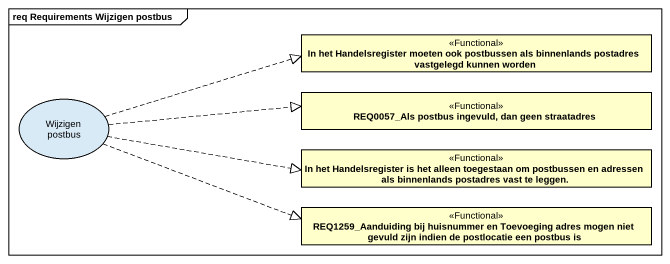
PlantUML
@startuml
mainframe req Requirements Wijzigen postbus
allowmixing
hide circle
hide empty members
class "In het Handelsregister moeten ook postbussen als binnenlands postadres vastgelegd kunnen worden" as In_het_Handelsregister <<Functional>>
usecase "Wijzigen postbus" as Wijzigen_postbus
class "REQ0057_Als postbus ingevuld, dan geen straatadres" as REQ0057_Als_postbus <<Functional>>
class "In het Handelsregister is het alleen toegestaan om postbussen en adressen als binnenlands postadres vast te leggen." as In_het_Handelsregister_is <<Functional>>
class "REQ1259_Aanduiding bij huisnummer en Toevoeging adres mogen niet gevuld zijn indien de postlocatie een postbus is" as REQ1259_Aanduiding_bij <<Functional>>
Wijzigen_postbus .right.|> In_het_Handelsregister
Wijzigen_postbus .right.|> REQ0057_Als_postbus
Wijzigen_postbus .right.|> In_het_Handelsregister_is
Wijzigen_postbus .right.|> REQ1259_Aanduiding_bij
@enduml
